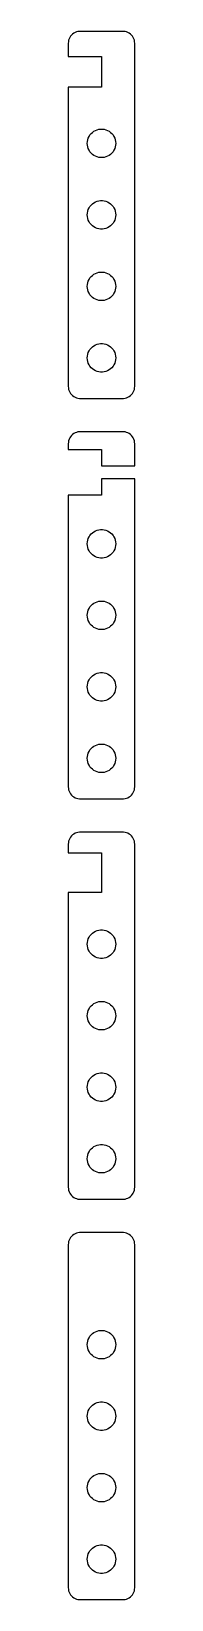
# Model space of a CAD drawing. Header units: metres. Extents: x -7 to 7, y -38 to 290.
import ezdxf

# ---------------------------------------------------------------- set-up
doc = ezdxf.new("R2010")
doc.units = ezdxf.units.M

msp = doc.modelspace()

# ---------------------------------------------------------------- linework, layer by layer
for p, q in [((-6.32242, 289.711), (-6.52254, 289.469)), ((-6.09355, 289.926), (-6.32242, 289.711)), ((-5.83955, 290.111), (-6.09355, 289.926)), ((-5.56444, 290.262), (-5.83955, 290.111)), ((-5.27254, 290.378), (-5.56444, 290.262)), ((-4.96844, 290.456), (-5.27254, 290.378)), ((-4.65697, 290.495), (-4.96844, 290.456)), ((4.65697, 290.495), (-4.65697, 290.495)), ((4.96844, 290.456), (4.65697, 290.495)), ((5.27254, 290.378), (4.96844, 290.456)), ((5.56444, 290.262), (5.27254, 290.378)), ((5.83955, 290.111), (5.56444, 290.262)), ((6.09355, 289.926), (5.83955, 290.111)), ((6.32242, 289.711), (6.09355, 289.926)), ((6.52254, 289.469), (6.32242, 289.711)), ((-6.98029, 288.313), (-7, 288)), ((-7, 288), (-7, 285.242)), ((-6.92145, 288.622), (-6.98029, 288.313)), ((-6.82443, 288.92), (-6.92145, 288.622)), ((-6.69077, 289.204), (-6.82443, 288.92)), ((-6.52254, 289.469), (-6.69077, 289.204)), ((6.69077, 289.204), (6.52254, 289.469)), ((6.82443, 288.92), (6.69077, 289.204)), ((6.92145, 288.622), (6.82443, 288.92)), ((6.98029, 288.313), (6.92145, 288.622)), ((7, 288), (6.98029, 288.313)), ((7, 216), (7, 288)), ((-7, 285.242), (0, 285.242)), ((0, 285.242), (0, 278.758)), ((0, 278.758), (-7, 278.758)), ((-7, 278.758), (-7, 216)), ((-1.27733, 269.714), (-0.927048, 269.853)), ((-0.927048, 269.853), (-0.562134, 269.947)), ((-0.562134, 269.947), (-0.18837, 269.994)), ((-0.18837, 269.994), (0.18837, 269.994)), ((0.18837, 269.994), (0.562134, 269.947)), ((0.562134, 269.947), (0.927048, 269.853)), ((0.927048, 269.853), (1.27733, 269.714)), ((-3, 267), (-2.97633, 267.376)), ((-2.97633, 266.624), (-3, 267)), ((-2.97633, 267.376), (-2.90575, 267.746)), ((-2.90575, 266.254), (-2.97633, 266.624)), ((-2.90575, 267.746), (-2.78932, 268.104)), ((-2.78932, 268.104), (-2.62891, 268.445)), ((-2.62891, 268.445), (-2.42705, 268.763)), ((-2.42705, 268.763), (-2.1869, 269.054)), ((-2.1869, 269.054), (-1.91226, 269.312)), ((-1.91226, 269.312), (-1.60747, 269.533)), ((-1.60747, 269.533), (-1.27733, 269.714)), ((1.27733, 269.714), (1.60747, 269.533)), ((1.60747, 269.533), (1.91226, 269.312)), ((1.91226, 269.312), (2.1869, 269.054)), ((2.1869, 269.054), (2.42705, 268.763)), ((2.42705, 268.763), (2.62891, 268.445)), ((2.62891, 268.445), (2.78932, 268.104)), ((2.78932, 268.104), (2.90575, 267.746)), ((2.90575, 267.746), (2.97633, 267.376)), ((2.97633, 266.624), (2.90575, 266.254)), ((2.97633, 267.376), (3, 267)), ((3, 267), (2.97633, 266.624)), ((-2.78932, 265.896), (-2.90575, 266.254)), ((-2.62891, 265.555), (-2.78932, 265.896)), ((-2.42705, 265.237), (-2.62891, 265.555)), ((-2.1869, 264.946), (-2.42705, 265.237)), ((-1.91226, 264.688), (-2.1869, 264.946)), ((-1.60747, 264.467), (-1.91226, 264.688)), ((-1.27733, 264.286), (-1.60747, 264.467)), ((-0.927048, 264.147), (-1.27733, 264.286)), ((-0.562134, 264.053), (-0.927048, 264.147)), ((-0.18837, 264.006), (-0.562134, 264.053)), ((0.18837, 264.006), (-0.18837, 264.006)), ((0.562134, 264.053), (0.18837, 264.006)), ((0.927048, 264.147), (0.562134, 264.053)), ((1.27733, 264.286), (0.927048, 264.147)), ((1.60747, 264.467), (1.27733, 264.286)), ((1.91226, 264.688), (1.60747, 264.467)), ((2.1869, 264.946), (1.91226, 264.688)), ((2.42705, 265.237), (2.1869, 264.946)), ((2.62891, 265.555), (2.42705, 265.237)), ((2.78932, 265.896), (2.62891, 265.555)), ((2.90575, 266.254), (2.78932, 265.896)), ((-2.78932, 253.104), (-2.62891, 253.445)), ((-2.62891, 253.445), (-2.42705, 253.763)), ((-2.42705, 253.763), (-2.1869, 254.054)), ((-2.1869, 254.054), (-1.91226, 254.312)), ((-1.91226, 254.312), (-1.60747, 254.533)), ((-1.60747, 254.533), (-1.27733, 254.714)), ((-1.27733, 254.714), (-0.927048, 254.853)), ((-0.927048, 254.853), (-0.562134, 254.947)), ((-0.562134, 254.947), (-0.18837, 254.994)), ((-0.18837, 254.994), (0.18837, 254.994)), ((0.18837, 254.994), (0.562134, 254.947)), ((0.562134, 254.947), (0.927048, 254.853)), ((0.927048, 254.853), (1.27733, 254.714)), ((1.27733, 254.714), (1.60747, 254.533)), ((1.60747, 254.533), (1.91226, 254.312)), ((1.91226, 254.312), (2.1869, 254.054)), ((2.1869, 254.054), (2.42705, 253.763)), ((2.42705, 253.763), (2.62891, 253.445)), ((2.62891, 253.445), (2.78932, 253.104)), ((-3, 252), (-2.97633, 252.376)), ((-2.97633, 251.624), (-3, 252)), ((-2.97633, 252.376), (-2.90575, 252.746)), ((-2.90575, 251.254), (-2.97633, 251.624)), ((-2.90575, 252.746), (-2.78932, 253.104)), ((-2.78932, 250.896), (-2.90575, 251.254)), ((-2.62891, 250.555), (-2.78932, 250.896)), ((-2.42705, 250.237), (-2.62891, 250.555)), ((-2.1869, 249.946), (-2.42705, 250.237)), ((2.42705, 250.237), (2.1869, 249.946)), ((2.62891, 250.555), (2.42705, 250.237)), ((2.78932, 250.896), (2.62891, 250.555)), ((2.78932, 253.104), (2.90575, 252.746)), ((2.90575, 251.254), (2.78932, 250.896)), ((2.90575, 252.746), (2.97633, 252.376)), ((2.97633, 251.624), (2.90575, 251.254)), ((2.97633, 252.376), (3, 252)), ((3, 252), (2.97633, 251.624)), ((-1.91226, 249.688), (-2.1869, 249.946)), ((-1.60747, 249.467), (-1.91226, 249.688)), ((-1.27733, 249.286), (-1.60747, 249.467)), ((-0.927048, 249.147), (-1.27733, 249.286)), ((-0.562134, 249.053), (-0.927048, 249.147)), ((-0.18837, 249.006), (-0.562134, 249.053)), ((0.18837, 249.006), (-0.18837, 249.006)), ((0.562134, 249.053), (0.18837, 249.006)), ((0.927048, 249.147), (0.562134, 249.053)), ((1.27733, 249.286), (0.927048, 249.147)), ((1.60747, 249.467), (1.27733, 249.286)), ((1.91226, 249.688), (1.60747, 249.467)), ((2.1869, 249.946), (1.91226, 249.688)), ((-3, 237), (-2.97633, 237.376)), ((-2.97633, 236.624), (-3, 237)), ((-2.97633, 237.376), (-2.90575, 237.746)), ((-2.90575, 237.746), (-2.78932, 238.104)), ((-2.78932, 238.104), (-2.62891, 238.445)), ((-2.62891, 238.445), (-2.42705, 238.763)), ((-2.42705, 238.763), (-2.1869, 239.054)), ((-2.1869, 239.054), (-1.91226, 239.312)), ((-1.91226, 239.312), (-1.60747, 239.533)), ((-1.60747, 239.533), (-1.27733, 239.714)), ((-1.27733, 239.714), (-0.927048, 239.853)), ((-0.927048, 239.853), (-0.562134, 239.947)), ((-0.562134, 239.947), (-0.18837, 239.994)), ((-0.18837, 239.994), (0.18837, 239.994)), ((0.18837, 239.994), (0.562134, 239.947)), ((0.562134, 239.947), (0.927048, 239.853)), ((0.927048, 239.853), (1.27733, 239.714)), ((1.27733, 239.714), (1.60747, 239.533)), ((1.60747, 239.533), (1.91226, 239.312)), ((1.91226, 239.312), (2.1869, 239.054)), ((2.1869, 239.054), (2.42705, 238.763)), ((2.42705, 238.763), (2.62891, 238.445)), ((2.62891, 238.445), (2.78932, 238.104)), ((2.78932, 238.104), (2.90575, 237.746)), ((2.90575, 237.746), (2.97633, 237.376)), ((2.97633, 237.376), (3, 237)), ((3, 237), (2.97633, 236.624)), ((-2.90575, 236.254), (-2.97633, 236.624)), ((-2.78932, 235.896), (-2.90575, 236.254)), ((-2.62891, 235.555), (-2.78932, 235.896)), ((-2.42705, 235.237), (-2.62891, 235.555)), ((-2.1869, 234.946), (-2.42705, 235.237)), ((-1.91226, 234.688), (-2.1869, 234.946)), ((-1.60747, 234.467), (-1.91226, 234.688)), ((-1.27733, 234.286), (-1.60747, 234.467)), ((-0.927048, 234.147), (-1.27733, 234.286)), ((-0.562134, 234.053), (-0.927048, 234.147)), ((-0.18837, 234.006), (-0.562134, 234.053)), ((0.18837, 234.006), (-0.18837, 234.006)), ((0.562134, 234.053), (0.18837, 234.006)), ((0.927048, 234.147), (0.562134, 234.053)), ((1.27733, 234.286), (0.927048, 234.147)), ((1.60747, 234.467), (1.27733, 234.286)), ((1.91226, 234.688), (1.60747, 234.467)), ((2.1869, 234.946), (1.91226, 234.688)), ((2.42705, 235.237), (2.1869, 234.946)), ((2.62891, 235.555), (2.42705, 235.237)), ((2.78932, 235.896), (2.62891, 235.555)), ((2.90575, 236.254), (2.78932, 235.896)), ((2.97633, 236.624), (2.90575, 236.254)), ((-2.62891, 223.445), (-2.42705, 223.763)), ((-2.42705, 223.763), (-2.1869, 224.054)), ((-2.1869, 224.054), (-1.91226, 224.312)), ((-1.91226, 224.312), (-1.60747, 224.533)), ((-1.60747, 224.533), (-1.27733, 224.714)), ((-1.27733, 224.714), (-0.927048, 224.853)), ((-0.927048, 224.853), (-0.562134, 224.947)), ((-0.562134, 224.947), (-0.18837, 224.994)), ((-0.18837, 224.994), (0.18837, 224.994)), ((0.18837, 224.994), (0.562134, 224.947)), ((0.562134, 224.947), (0.927048, 224.853)), ((0.927048, 224.853), (1.27733, 224.714)), ((1.27733, 224.714), (1.60747, 224.533)), ((1.60747, 224.533), (1.91226, 224.312)), ((1.91226, 224.312), (2.1869, 224.054)), ((2.1869, 224.054), (2.42705, 223.763)), ((2.42705, 223.763), (2.62891, 223.445)), ((-3, 222), (-2.97633, 222.376)), ((-2.97633, 221.624), (-3, 222)), ((-2.97633, 222.376), (-2.90575, 222.746)), ((-2.90575, 221.254), (-2.97633, 221.624)), ((-2.90575, 222.746), (-2.78932, 223.104)), ((-2.78932, 220.896), (-2.90575, 221.254)), ((-2.78932, 223.104), (-2.62891, 223.445)), ((-2.62891, 220.555), (-2.78932, 220.896)), ((-2.42705, 220.237), (-2.62891, 220.555)), ((2.62891, 220.555), (2.42705, 220.237)), ((2.62891, 223.445), (2.78932, 223.104)), ((2.78932, 220.896), (2.62891, 220.555)), ((2.78932, 223.104), (2.90575, 222.746)), ((2.90575, 221.254), (2.78932, 220.896)), ((2.90575, 222.746), (2.97633, 222.376)), ((2.97633, 221.624), (2.90575, 221.254)), ((2.97633, 222.376), (3, 222)), ((3, 222), (2.97633, 221.624)), ((-2.1869, 219.946), (-2.42705, 220.237)), ((-1.91226, 219.688), (-2.1869, 219.946)), ((-1.60747, 219.467), (-1.91226, 219.688)), ((-1.27733, 219.286), (-1.60747, 219.467)), ((-0.927048, 219.147), (-1.27733, 219.286)), ((-0.562134, 219.053), (-0.927048, 219.147)), ((-0.18837, 219.006), (-0.562134, 219.053)), ((0.18837, 219.006), (-0.18837, 219.006)), ((0.562134, 219.053), (0.18837, 219.006)), ((0.927048, 219.147), (0.562134, 219.053)), ((1.27733, 219.286), (0.927048, 219.147)), ((1.60747, 219.467), (1.27733, 219.286)), ((1.91226, 219.688), (1.60747, 219.467)), ((2.1869, 219.946), (1.91226, 219.688)), ((2.42705, 220.237), (2.1869, 219.946)), ((-7, 216), (-6.98029, 215.687)), ((-6.98029, 215.687), (-6.92145, 215.378)), ((-6.92145, 215.378), (-6.82443, 215.08)), ((-6.82443, 215.08), (-6.69077, 214.796)), ((-6.69077, 214.796), (-6.52254, 214.531)), ((-6.52254, 214.531), (-6.32242, 214.289)), ((-6.32242, 214.289), (-6.09355, 214.074)), ((-6.09355, 214.074), (-5.83955, 213.889)), ((-5.83955, 213.889), (-5.56444, 213.738)), ((5.56444, 213.738), (5.83955, 213.889)), ((5.83955, 213.889), (6.09355, 214.074)), ((6.09355, 214.074), (6.32242, 214.289)), ((6.32242, 214.289), (6.52254, 214.531)), ((6.52254, 214.531), (6.69077, 214.796)), ((6.69077, 214.796), (6.82443, 215.08)), ((6.82443, 215.08), (6.92145, 215.378)), ((6.92145, 215.378), (6.98029, 215.687)), ((6.98029, 215.687), (7, 216)), ((-5.56444, 213.738), (-5.27254, 213.622)), ((-5.27254, 213.622), (-4.96844, 213.544)), ((-4.96844, 213.544), (-4.65697, 213.505)), ((-4.65697, 213.505), (4.65697, 213.505)), ((4.65697, 213.505), (4.96844, 213.544)), ((4.96844, 213.544), (5.27254, 213.622)), ((5.27254, 213.622), (5.56444, 213.738)), ((-6.98029, 204.313), (-7, 204)), ((-7, 204), (-7, 202.803)), ((-6.92145, 204.622), (-6.98029, 204.313)), ((-6.82443, 204.92), (-6.92145, 204.622)), ((-6.69077, 205.204), (-6.82443, 204.92)), ((-6.52254, 205.469), (-6.69077, 205.204)), ((-6.32242, 205.711), (-6.52254, 205.469)), ((-6.09355, 205.926), (-6.32242, 205.711)), ((-5.83955, 206.111), (-6.09355, 205.926)), ((-5.56444, 206.262), (-5.83955, 206.111)), ((-5.27254, 206.378), (-5.56444, 206.262)), ((-4.96844, 206.456), (-5.27254, 206.378)), ((-4.65697, 206.495), (-4.96844, 206.456)), ((4.65697, 206.495), (-4.65697, 206.495)), ((4.96844, 206.456), (4.65697, 206.495)), ((5.27254, 206.378), (4.96844, 206.456)), ((5.56444, 206.262), (5.27254, 206.378)), ((5.83955, 206.111), (5.56444, 206.262)), ((6.09355, 205.926), (5.83955, 206.111)), ((6.32242, 205.711), (6.09355, 205.926)), ((6.52254, 205.469), (6.32242, 205.711)), ((6.69077, 205.204), (6.52254, 205.469)), ((6.82443, 204.92), (6.69077, 205.204)), ((6.92145, 204.622), (6.82443, 204.92)), ((6.98029, 204.313), (6.92145, 204.622)), ((7, 204), (6.98029, 204.313)), ((7, 199.373), (7, 204)), ((-7, 202.803), (0, 202.803)), ((0, 202.803), (0, 199.373)), ((0, 199.373), (7, 199.373)), ((7, 196.627), (0, 196.627)), ((0, 196.627), (0, 193.197)), ((7, 132), (7, 196.627)), ((0, 193.197), (-7, 193.197)), ((-7, 193.197), (-7, 132)), ((-2.78932, 184.104), (-2.62891, 184.445)), ((-2.62891, 184.445), (-2.42705, 184.763)), ((-2.42705, 184.763), (-2.1869, 185.054)), ((-2.1869, 185.054), (-1.91226, 185.312)), ((-1.91226, 185.312), (-1.60747, 185.533)), ((-1.60747, 185.533), (-1.27733, 185.714)), ((-1.27733, 185.714), (-0.927048, 185.853)), ((-0.927048, 185.853), (-0.562134, 185.947)), ((-0.562134, 185.947), (-0.18837, 185.994)), ((-0.18837, 185.994), (0.18837, 185.994)), ((0.18837, 185.994), (0.562134, 185.947)), ((0.562134, 185.947), (0.927048, 185.853)), ((0.927048, 185.853), (1.27733, 185.714)), ((1.27733, 185.714), (1.60747, 185.533)), ((1.60747, 185.533), (1.91226, 185.312)), ((1.91226, 185.312), (2.1869, 185.054)), ((2.1869, 185.054), (2.42705, 184.763)), ((2.42705, 184.763), (2.62891, 184.445)), ((2.62891, 184.445), (2.78932, 184.104)), ((-3, 183), (-2.97633, 183.376)), ((-2.97633, 182.624), (-3, 183)), ((-2.97633, 183.376), (-2.90575, 183.746)), ((-2.90575, 182.254), (-2.97633, 182.624)), ((-2.90575, 183.746), (-2.78932, 184.104)), ((-2.78932, 181.896), (-2.90575, 182.254)), ((-2.62891, 181.555), (-2.78932, 181.896)), ((-2.42705, 181.237), (-2.62891, 181.555)), ((-2.1869, 180.946), (-2.42705, 181.237)), ((-1.91226, 180.688), (-2.1869, 180.946)), ((2.1869, 180.946), (1.91226, 180.688)), ((2.42705, 181.237), (2.1869, 180.946)), ((2.62891, 181.555), (2.42705, 181.237)), ((2.78932, 181.896), (2.62891, 181.555)), ((2.78932, 184.104), (2.90575, 183.746)), ((2.90575, 182.254), (2.78932, 181.896)), ((2.90575, 183.746), (2.97633, 183.376)), ((2.97633, 182.624), (2.90575, 182.254)), ((2.97633, 183.376), (3, 183)), ((3, 183), (2.97633, 182.624)), ((-1.60747, 180.467), (-1.91226, 180.688)), ((-1.27733, 180.286), (-1.60747, 180.467)), ((-0.927048, 180.147), (-1.27733, 180.286)), ((-0.562134, 180.053), (-0.927048, 180.147)), ((-0.18837, 180.006), (-0.562134, 180.053)), ((0.18837, 180.006), (-0.18837, 180.006)), ((0.562134, 180.053), (0.18837, 180.006)), ((0.927048, 180.147), (0.562134, 180.053)), ((1.27733, 180.286), (0.927048, 180.147)), ((1.60747, 180.467), (1.27733, 180.286)), ((1.91226, 180.688), (1.60747, 180.467)), ((-3, 168), (-2.97633, 168.376)), ((-2.97633, 167.624), (-3, 168)), ((-2.97633, 168.376), (-2.90575, 168.746)), ((-2.90575, 168.746), (-2.78932, 169.104)), ((-2.78932, 169.104), (-2.62891, 169.445)), ((-2.62891, 169.445), (-2.42705, 169.763)), ((-2.42705, 169.763), (-2.1869, 170.054)), ((-2.1869, 170.054), (-1.91226, 170.312)), ((-1.91226, 170.312), (-1.60747, 170.533)), ((-1.60747, 170.533), (-1.27733, 170.714)), ((-1.27733, 170.714), (-0.927048, 170.853)), ((-0.927048, 170.853), (-0.562134, 170.947)), ((-0.562134, 170.947), (-0.18837, 170.994)), ((-0.18837, 170.994), (0.18837, 170.994)), ((0.18837, 170.994), (0.562134, 170.947)), ((0.562134, 170.947), (0.927048, 170.853)), ((0.927048, 170.853), (1.27733, 170.714)), ((1.27733, 170.714), (1.60747, 170.533)), ((1.60747, 170.533), (1.91226, 170.312)), ((1.91226, 170.312), (2.1869, 170.054)), ((2.1869, 170.054), (2.42705, 169.763)), ((2.42705, 169.763), (2.62891, 169.445)), ((2.62891, 169.445), (2.78932, 169.104)), ((2.78932, 169.104), (2.90575, 168.746)), ((2.90575, 168.746), (2.97633, 168.376)), ((2.97633, 168.376), (3, 168)), ((3, 168), (2.97633, 167.624)), ((-2.90575, 167.254), (-2.97633, 167.624)), ((-2.78932, 166.896), (-2.90575, 167.254)), ((-2.62891, 166.555), (-2.78932, 166.896)), ((-2.42705, 166.237), (-2.62891, 166.555)), ((-2.1869, 165.946), (-2.42705, 166.237)), ((-1.91226, 165.688), (-2.1869, 165.946)), ((-1.60747, 165.467), (-1.91226, 165.688)), ((-1.27733, 165.286), (-1.60747, 165.467)), ((-0.927048, 165.147), (-1.27733, 165.286)), ((-0.562134, 165.053), (-0.927048, 165.147)), ((-0.18837, 165.006), (-0.562134, 165.053)), ((0.18837, 165.006), (-0.18837, 165.006)), ((0.562134, 165.053), (0.18837, 165.006)), ((0.927048, 165.147), (0.562134, 165.053)), ((1.27733, 165.286), (0.927048, 165.147)), ((1.60747, 165.467), (1.27733, 165.286)), ((1.91226, 165.688), (1.60747, 165.467)), ((2.1869, 165.946), (1.91226, 165.688)), ((2.42705, 166.237), (2.1869, 165.946)), ((2.62891, 166.555), (2.42705, 166.237)), ((2.78932, 166.896), (2.62891, 166.555)), ((2.90575, 167.254), (2.78932, 166.896)), ((2.97633, 167.624), (2.90575, 167.254)), ((-2.62891, 154.445), (-2.42705, 154.763)), ((-2.42705, 154.763), (-2.1869, 155.054)), ((-2.1869, 155.054), (-1.91226, 155.312)), ((-1.91226, 155.312), (-1.60747, 155.533)), ((-1.60747, 155.533), (-1.27733, 155.714)), ((-1.27733, 155.714), (-0.927048, 155.853)), ((-0.927048, 155.853), (-0.562134, 155.947)), ((-0.562134, 155.947), (-0.18837, 155.994)), ((-0.18837, 155.994), (0.18837, 155.994)), ((0.18837, 155.994), (0.562134, 155.947)), ((0.562134, 155.947), (0.927048, 155.853)), ((0.927048, 155.853), (1.27733, 155.714)), ((1.27733, 155.714), (1.60747, 155.533)), ((1.60747, 155.533), (1.91226, 155.312)), ((1.91226, 155.312), (2.1869, 155.054)), ((2.1869, 155.054), (2.42705, 154.763)), ((2.42705, 154.763), (2.62891, 154.445)), ((-3, 153), (-2.97633, 153.376)), ((-2.97633, 152.624), (-3, 153)), ((-2.97633, 153.376), (-2.90575, 153.746)), ((-2.90575, 152.254), (-2.97633, 152.624)), ((-2.90575, 153.746), (-2.78932, 154.104)), ((-2.78932, 151.896), (-2.90575, 152.254)), ((-2.78932, 154.104), (-2.62891, 154.445)), ((-2.62891, 151.555), (-2.78932, 151.896)), ((-2.42705, 151.237), (-2.62891, 151.555)), ((2.62891, 151.555), (2.42705, 151.237)), ((2.62891, 154.445), (2.78932, 154.104)), ((2.78932, 151.896), (2.62891, 151.555)), ((2.78932, 154.104), (2.90575, 153.746)), ((2.90575, 152.254), (2.78932, 151.896)), ((2.90575, 153.746), (2.97633, 153.376)), ((2.97633, 152.624), (2.90575, 152.254)), ((2.97633, 153.376), (3, 153)), ((3, 153), (2.97633, 152.624)), ((-2.1869, 150.946), (-2.42705, 151.237)), ((-1.91226, 150.688), (-2.1869, 150.946)), ((-1.60747, 150.467), (-1.91226, 150.688)), ((-1.27733, 150.286), (-1.60747, 150.467)), ((-0.927048, 150.147), (-1.27733, 150.286)), ((-0.562134, 150.053), (-0.927048, 150.147)), ((-0.18837, 150.006), (-0.562134, 150.053)), ((0.18837, 150.006), (-0.18837, 150.006)), ((0.562134, 150.053), (0.18837, 150.006)), ((0.927048, 150.147), (0.562134, 150.053)), ((1.27733, 150.286), (0.927048, 150.147)), ((1.60747, 150.467), (1.27733, 150.286)), ((1.91226, 150.688), (1.60747, 150.467)), ((2.1869, 150.946), (1.91226, 150.688)), ((2.42705, 151.237), (2.1869, 150.946)), ((-3, 138), (-2.97633, 138.376)), ((-2.97633, 138.376), (-2.90575, 138.746)), ((-2.90575, 138.746), (-2.78932, 139.104)), ((-2.78932, 139.104), (-2.62891, 139.445)), ((-2.62891, 139.445), (-2.42705, 139.763)), ((-2.42705, 139.763), (-2.1869, 140.054)), ((-2.1869, 140.054), (-1.91226, 140.312)), ((-1.91226, 140.312), (-1.60747, 140.533)), ((-1.60747, 140.533), (-1.27733, 140.714)), ((-1.27733, 140.714), (-0.927048, 140.853)), ((-0.927048, 140.853), (-0.562134, 140.947)), ((-0.562134, 140.947), (-0.18837, 140.994)), ((-0.18837, 140.994), (0.18837, 140.994)), ((0.18837, 140.994), (0.562134, 140.947)), ((0.562134, 140.947), (0.927048, 140.853)), ((0.927048, 140.853), (1.27733, 140.714)), ((1.27733, 140.714), (1.60747, 140.533)), ((1.60747, 140.533), (1.91226, 140.312)), ((1.91226, 140.312), (2.1869, 140.054)), ((2.1869, 140.054), (2.42705, 139.763)), ((2.42705, 139.763), (2.62891, 139.445)), ((2.62891, 139.445), (2.78932, 139.104)), ((2.78932, 139.104), (2.90575, 138.746)), ((2.90575, 138.746), (2.97633, 138.376)), ((2.97633, 138.376), (3, 138)), ((-2.97633, 137.624), (-3, 138)), ((-2.90575, 137.254), (-2.97633, 137.624)), ((-2.78932, 136.896), (-2.90575, 137.254)), ((-2.62891, 136.555), (-2.78932, 136.896)), ((-2.42705, 136.237), (-2.62891, 136.555)), ((-2.1869, 135.946), (-2.42705, 136.237)), ((-1.91226, 135.688), (-2.1869, 135.946)), ((-1.60747, 135.467), (-1.91226, 135.688)), ((-1.27733, 135.286), (-1.60747, 135.467)), ((-0.927048, 135.147), (-1.27733, 135.286)), ((-0.562134, 135.053), (-0.927048, 135.147)), ((-0.18837, 135.006), (-0.562134, 135.053)), ((0.18837, 135.006), (-0.18837, 135.006)), ((0.562134, 135.053), (0.18837, 135.006)), ((0.927048, 135.147), (0.562134, 135.053)), ((1.27733, 135.286), (0.927048, 135.147)), ((1.60747, 135.467), (1.27733, 135.286)), ((1.91226, 135.688), (1.60747, 135.467)), ((2.1869, 135.946), (1.91226, 135.688)), ((2.42705, 136.237), (2.1869, 135.946)), ((2.62891, 136.555), (2.42705, 136.237)), ((2.78932, 136.896), (2.62891, 136.555)), ((2.90575, 137.254), (2.78932, 136.896)), ((2.97633, 137.624), (2.90575, 137.254)), ((3, 138), (2.97633, 137.624)), ((-7, 132), (-6.98029, 131.687)), ((-6.98029, 131.687), (-6.92145, 131.378)), ((6.92145, 131.378), (6.98029, 131.687)), ((6.98029, 131.687), (7, 132)), ((-6.92145, 131.378), (-6.82443, 131.08)), ((-6.82443, 131.08), (-6.69077, 130.796)), ((-6.69077, 130.796), (-6.52254, 130.531)), ((-6.52254, 130.531), (-6.32242, 130.289)), ((-6.32242, 130.289), (-6.09355, 130.074)), ((-6.09355, 130.074), (-5.83955, 129.889)), ((-5.83955, 129.889), (-5.56444, 129.738)), ((-5.56444, 129.738), (-5.27254, 129.622)), ((-5.27254, 129.622), (-4.96844, 129.544)), ((-4.96844, 129.544), (-4.65697, 129.505)), ((-4.65697, 129.505), (4.65697, 129.505)), ((4.65697, 129.505), (4.96844, 129.544)), ((4.96844, 129.544), (5.27254, 129.622)), ((5.27254, 129.622), (5.56444, 129.738)), ((5.56444, 129.738), (5.83955, 129.889)), ((5.83955, 129.889), (6.09355, 130.074)), ((6.09355, 130.074), (6.32242, 130.289)), ((6.32242, 130.289), (6.52254, 130.531)), ((6.52254, 130.531), (6.69077, 130.796)), ((6.69077, 130.796), (6.82443, 131.08)), ((6.82443, 131.08), (6.92145, 131.378)), ((-6.09355, 121.926), (-6.32242, 121.711)), ((-5.83955, 122.111), (-6.09355, 121.926)), ((-5.56444, 122.262), (-5.83955, 122.111)), ((-5.27254, 122.378), (-5.56444, 122.262)), ((-4.96844, 122.456), (-5.27254, 122.378)), ((-4.65697, 122.495), (-4.96844, 122.456)), ((4.65697, 122.495), (-4.65697, 122.495)), ((4.96844, 122.456), (4.65697, 122.495)), ((5.27254, 122.378), (4.96844, 122.456)), ((5.56444, 122.262), (5.27254, 122.378)), ((5.83955, 122.111), (5.56444, 122.262)), ((6.09355, 121.926), (5.83955, 122.111)), ((6.32242, 121.711), (6.09355, 121.926)), ((-6.98029, 120.313), (-7, 120)), ((-7, 120), (-7, 118.149)), ((-6.92145, 120.622), (-6.98029, 120.313)), ((-6.82443, 120.92), (-6.92145, 120.622)), ((-6.69077, 121.204), (-6.82443, 120.92)), ((-6.52254, 121.469), (-6.69077, 121.204)), ((-6.32242, 121.711), (-6.52254, 121.469)), ((6.52254, 121.469), (6.32242, 121.711)), ((6.69077, 121.204), (6.52254, 121.469)), ((6.82443, 120.92), (6.69077, 121.204)), ((6.92145, 120.622), (6.82443, 120.92)), ((6.98029, 120.313), (6.92145, 120.622)), ((7, 120), (6.98029, 120.313)), ((7, 48), (7, 120)), ((-7, 118.149), (0, 118.149)), ((0, 118.149), (0, 109.851)), ((0, 109.851), (-7, 109.851)), ((-7, 109.851), (-7, 48)), ((-0.562134, 101.947), (-0.18837, 101.994)), ((-0.18837, 101.994), (0.18837, 101.994)), ((0.18837, 101.994), (0.562134, 101.947)), ((-3, 99), (-2.97633, 99.376)), ((-2.97633, 98.624), (-3, 99)), ((-2.97633, 99.376), (-2.90575, 99.7461)), ((-2.90575, 99.7461), (-2.78932, 100.104)), ((-2.78932, 100.104), (-2.62891, 100.445)), ((-2.62891, 100.445), (-2.42705, 100.763)), ((-2.42705, 100.763), (-2.1869, 101.054)), ((-2.1869, 101.054), (-1.91226, 101.312)), ((-1.91226, 101.312), (-1.60747, 101.533)), ((-1.60747, 101.533), (-1.27733, 101.714)), ((-1.27733, 101.714), (-0.927048, 101.853)), ((-0.927048, 101.853), (-0.562134, 101.947)), ((0.562134, 101.947), (0.927048, 101.853)), ((0.927048, 101.853), (1.27733, 101.714)), ((1.27733, 101.714), (1.60747, 101.533)), ((1.60747, 101.533), (1.91226, 101.312)), ((1.91226, 101.312), (2.1869, 101.054)), ((2.1869, 101.054), (2.42705, 100.763)), ((2.42705, 100.763), (2.62891, 100.445)), ((2.62891, 100.445), (2.78932, 100.104)), ((2.78932, 100.104), (2.90575, 99.7461)), ((2.90575, 99.7461), (2.97633, 99.376)), ((2.97633, 99.376), (3, 99)), ((3, 99), (2.97633, 98.624)), ((-2.90575, 98.2539), (-2.97633, 98.624)), ((-2.78932, 97.8956), (-2.90575, 98.2539)), ((-2.62891, 97.5547), (-2.78932, 97.8956)), ((-2.42705, 97.2366), (-2.62891, 97.5547)), ((-2.1869, 96.9464), (-2.42705, 97.2366)), ((-1.91226, 96.6884), (-2.1869, 96.9464)), ((-1.60747, 96.467), (-1.91226, 96.6884)), ((-1.27733, 96.2855), (-1.60747, 96.467)), ((-0.927048, 96.1468), (-1.27733, 96.2855)), ((-0.562134, 96.0531), (-0.927048, 96.1468)), ((-0.18837, 96.0059), (-0.562134, 96.0531)), ((0.18837, 96.0059), (-0.18837, 96.0059)), ((0.562134, 96.0531), (0.18837, 96.0059)), ((0.927048, 96.1468), (0.562134, 96.0531)), ((1.27733, 96.2855), (0.927048, 96.1468)), ((1.60747, 96.467), (1.27733, 96.2855)), ((1.91226, 96.6884), (1.60747, 96.467)), ((2.1869, 96.9464), (1.91226, 96.6884)), ((2.42705, 97.2366), (2.1869, 96.9464)), ((2.62891, 97.5547), (2.42705, 97.2366)), ((2.78932, 97.8956), (2.62891, 97.5547)), ((2.90575, 98.2539), (2.78932, 97.8956)), ((2.97633, 98.624), (2.90575, 98.2539)), ((-2.62891, 85.4453), (-2.42705, 85.7634)), ((-2.42705, 85.7634), (-2.1869, 86.0536)), ((-2.1869, 86.0536), (-1.91226, 86.3115)), ((-1.91226, 86.3115), (-1.60747, 86.533)), ((-1.60747, 86.533), (-1.27733, 86.7145)), ((-1.27733, 86.7145), (-0.927048, 86.8532)), ((-0.927048, 86.8532), (-0.562134, 86.9469)), ((-0.562134, 86.9469), (-0.18837, 86.9941)), ((-0.18837, 86.9941), (0.18837, 86.9941)), ((0.18837, 86.9941), (0.562134, 86.9469)), ((0.562134, 86.9469), (0.927048, 86.8532)), ((0.927048, 86.8532), (1.27733, 86.7145)), ((1.27733, 86.7145), (1.60747, 86.533)), ((1.60747, 86.533), (1.91226, 86.3115)), ((1.91226, 86.3115), (2.1869, 86.0536)), ((2.1869, 86.0536), (2.42705, 85.7634)), ((2.42705, 85.7634), (2.62891, 85.4453)), ((-3, 84), (-2.97633, 84.376)), ((-2.97633, 83.624), (-3, 84)), ((-2.97633, 84.376), (-2.90575, 84.7461)), ((-2.90575, 83.2539), (-2.97633, 83.624)), ((-2.90575, 84.7461), (-2.78932, 85.1044)), ((-2.78932, 82.8956), (-2.90575, 83.2539)), ((-2.78932, 85.1044), (-2.62891, 85.4453)), ((-2.62891, 82.5547), (-2.78932, 82.8956)), ((-2.42705, 82.2366), (-2.62891, 82.5547)), ((2.62891, 82.5547), (2.42705, 82.2366)), ((2.62891, 85.4453), (2.78932, 85.1044)), ((2.78932, 82.8956), (2.62891, 82.5547)), ((2.78932, 85.1044), (2.90575, 84.7461)), ((2.90575, 83.2539), (2.78932, 82.8956)), ((2.90575, 84.7461), (2.97633, 84.376)), ((2.97633, 83.624), (2.90575, 83.2539)), ((2.97633, 84.376), (3, 84)), ((3, 84), (2.97633, 83.624)), ((-2.1869, 81.9464), (-2.42705, 82.2366)), ((-1.91226, 81.6885), (-2.1869, 81.9464)), ((-1.60747, 81.467), (-1.91226, 81.6885)), ((-1.27733, 81.2855), (-1.60747, 81.467)), ((-0.927048, 81.1468), (-1.27733, 81.2855)), ((-0.562134, 81.0531), (-0.927048, 81.1468)), ((-0.18837, 81.0059), (-0.562134, 81.0531)), ((0.18837, 81.0059), (-0.18837, 81.0059)), ((0.562134, 81.0531), (0.18837, 81.0059)), ((0.927048, 81.1468), (0.562134, 81.0531)), ((1.27733, 81.2855), (0.927048, 81.1468)), ((1.60747, 81.467), (1.27733, 81.2855)), ((1.91226, 81.6885), (1.60747, 81.467)), ((2.1869, 81.9464), (1.91226, 81.6885)), ((2.42705, 82.2366), (2.1869, 81.9464)), ((-3, 69), (-2.97633, 69.376)), ((-2.97633, 69.376), (-2.90575, 69.7461)), ((-2.90575, 69.7461), (-2.78932, 70.1044)), ((-2.78932, 70.1044), (-2.62891, 70.4453)), ((-2.62891, 70.4453), (-2.42705, 70.7634)), ((-2.42705, 70.7634), (-2.1869, 71.0536)), ((-2.1869, 71.0536), (-1.91226, 71.3116)), ((-1.91226, 71.3116), (-1.60747, 71.533)), ((-1.60747, 71.533), (-1.27733, 71.7145)), ((-1.27733, 71.7145), (-0.927048, 71.8532)), ((-0.927048, 71.8532), (-0.562134, 71.9469)), ((-0.562134, 71.9469), (-0.18837, 71.9941)), ((-0.18837, 71.9941), (0.18837, 71.9941)), ((0.18837, 71.9941), (0.562134, 71.9469)), ((0.562134, 71.9469), (0.927048, 71.8532)), ((0.927048, 71.8532), (1.27733, 71.7145)), ((1.27733, 71.7145), (1.60747, 71.533)), ((1.60747, 71.533), (1.91226, 71.3116)), ((1.91226, 71.3116), (2.1869, 71.0536)), ((2.1869, 71.0536), (2.42705, 70.7634)), ((2.42705, 70.7634), (2.62891, 70.4453)), ((2.62891, 70.4453), (2.78932, 70.1044)), ((2.78932, 70.1044), (2.90575, 69.7461)), ((2.90575, 69.7461), (2.97633, 69.376)), ((2.97633, 69.376), (3, 69)), ((-2.97633, 68.624), (-3, 69)), ((-2.90575, 68.2539), (-2.97633, 68.624)), ((-2.78932, 67.8956), (-2.90575, 68.2539)), ((-2.62891, 67.5547), (-2.78932, 67.8956)), ((-2.42705, 67.2366), (-2.62891, 67.5547)), ((-2.1869, 66.9464), (-2.42705, 67.2366)), ((-1.91226, 66.6885), (-2.1869, 66.9464)), ((-1.60747, 66.467), (-1.91226, 66.6885)), ((-1.27733, 66.2855), (-1.60747, 66.467)), ((-0.927048, 66.1468), (-1.27733, 66.2855)), ((-0.562134, 66.0531), (-0.927048, 66.1468)), ((-0.18837, 66.0059), (-0.562134, 66.0531)), ((0.18837, 66.0059), (-0.18837, 66.0059)), ((0.562134, 66.0531), (0.18837, 66.0059)), ((0.927048, 66.1468), (0.562134, 66.0531)), ((1.27733, 66.2855), (0.927048, 66.1468)), ((1.60747, 66.467), (1.27733, 66.2855)), ((1.91226, 66.6885), (1.60747, 66.467)), ((2.1869, 66.9464), (1.91226, 66.6885)), ((2.42705, 67.2366), (2.1869, 66.9464)), ((2.62891, 67.5547), (2.42705, 67.2366)), ((2.78932, 67.8956), (2.62891, 67.5547)), ((2.90575, 68.2539), (2.78932, 67.8956)), ((2.97633, 68.624), (2.90575, 68.2539)), ((3, 69), (2.97633, 68.624)), ((-2.42705, 55.7634), (-2.1869, 56.0536)), ((-2.1869, 56.0536), (-1.91226, 56.3116)), ((-1.91226, 56.3116), (-1.60747, 56.533)), ((-1.60747, 56.533), (-1.27733, 56.7145)), ((-1.27733, 56.7145), (-0.927048, 56.8532)), ((-0.927048, 56.8532), (-0.562134, 56.9469)), ((-0.562134, 56.9469), (-0.18837, 56.9941)), ((-0.18837, 56.9941), (0.18837, 56.9941)), ((0.18837, 56.9941), (0.562134, 56.9469)), ((0.562134, 56.9469), (0.927048, 56.8532)), ((0.927048, 56.8532), (1.27733, 56.7145)), ((1.27733, 56.7145), (1.60747, 56.533)), ((1.60747, 56.533), (1.91226, 56.3116)), ((1.91226, 56.3116), (2.1869, 56.0536)), ((2.1869, 56.0536), (2.42705, 55.7634)), ((-3, 54), (-2.97633, 54.376)), ((-2.97633, 53.624), (-3, 54)), ((-2.97633, 54.376), (-2.90575, 54.7461)), ((-2.90575, 53.2539), (-2.97633, 53.624)), ((-2.90575, 54.7461), (-2.78932, 55.1044)), ((-2.78932, 52.8956), (-2.90575, 53.2539)), ((-2.78932, 55.1044), (-2.62891, 55.4453)), ((-2.62891, 52.5547), (-2.78932, 52.8956)), ((-2.62891, 55.4453), (-2.42705, 55.7634)), ((2.42705, 55.7634), (2.62891, 55.4453)), ((2.62891, 55.4453), (2.78932, 55.1044)), ((2.78932, 52.8956), (2.62891, 52.5547)), ((2.78932, 55.1044), (2.90575, 54.7461)), ((2.90575, 53.2539), (2.78932, 52.8956)), ((2.90575, 54.7461), (2.97633, 54.376)), ((2.97633, 53.624), (2.90575, 53.2539)), ((2.97633, 54.376), (3, 54)), ((3, 54), (2.97633, 53.624)), ((-2.42705, 52.2366), (-2.62891, 52.5547)), ((-2.1869, 51.9464), (-2.42705, 52.2366)), ((-1.91226, 51.6885), (-2.1869, 51.9464)), ((-1.60747, 51.467), (-1.91226, 51.6885)), ((-1.27733, 51.2855), (-1.60747, 51.467)), ((-0.927048, 51.1468), (-1.27733, 51.2855)), ((-0.562134, 51.0531), (-0.927048, 51.1468)), ((-0.18837, 51.0059), (-0.562134, 51.0531)), ((0.18837, 51.0059), (-0.18837, 51.0059)), ((0.562134, 51.0531), (0.18837, 51.0059)), ((0.927048, 51.1468), (0.562134, 51.0531)), ((1.27733, 51.2855), (0.927048, 51.1468)), ((1.60747, 51.467), (1.27733, 51.2855)), ((1.91226, 51.6885), (1.60747, 51.467)), ((2.1869, 51.9464), (1.91226, 51.6885)), ((2.42705, 52.2366), (2.1869, 51.9464)), ((2.62891, 52.5547), (2.42705, 52.2366)), ((-7, 48), (-6.98029, 47.6867)), ((-6.98029, 47.6867), (-6.92145, 47.3783)), ((-6.92145, 47.3783), (-6.82443, 47.0797)), ((-6.82443, 47.0797), (-6.69077, 46.7956)), ((-6.69077, 46.7956), (-6.52254, 46.5305)), ((-6.52254, 46.5305), (-6.32242, 46.2886)), ((-6.32242, 46.2886), (-6.09355, 46.0737)), ((-6.09355, 46.0737), (-5.83955, 45.8892)), ((5.83955, 45.8892), (6.09355, 46.0737)), ((6.09355, 46.0737), (6.32242, 46.2886)), ((6.32242, 46.2886), (6.52254, 46.5305)), ((6.52254, 46.5305), (6.69077, 46.7956)), ((6.69077, 46.7956), (6.82443, 47.0797)), ((6.82443, 47.0797), (6.92145, 47.3783)), ((6.92145, 47.3783), (6.98029, 47.6867)), ((6.98029, 47.6867), (7, 48)), ((-5.83955, 45.8892), (-5.56444, 45.7379)), ((-5.56444, 45.7379), (-5.27254, 45.6224)), ((-5.27254, 45.6224), (-4.96844, 45.5443)), ((-4.96844, 45.5443), (-4.65697, 45.5049)), ((-4.65697, 45.5049), (4.65697, 45.5049)), ((4.65697, 45.5049), (4.96844, 45.5443)), ((4.96844, 45.5443), (5.27254, 45.6224)), ((5.27254, 45.6224), (5.56444, 45.7379)), ((5.56444, 45.7379), (5.83955, 45.8892)), ((-6.98029, 36.3133), (-7, 36)), ((-6.92145, 36.6217), (-6.98029, 36.3133)), ((-6.82443, 36.9203), (-6.92145, 36.6217)), ((-6.69077, 37.2044), (-6.82443, 36.9203)), ((-6.52254, 37.4695), (-6.69077, 37.2044)), ((-6.32242, 37.7114), (-6.52254, 37.4695)), ((-6.09355, 37.9263), (-6.32242, 37.7114)), ((-5.83955, 38.1108), (-6.09355, 37.9263)), ((-5.56444, 38.2621), (-5.83955, 38.1108)), ((-5.27254, 38.3776), (-5.56444, 38.2621)), ((-4.96844, 38.4557), (-5.27254, 38.3776)), ((-4.65697, 38.4951), (-4.96844, 38.4557)), ((4.65697, 38.4951), (-4.65697, 38.4951)), ((4.96844, 38.4557), (4.65697, 38.4951)), ((5.27254, 38.3776), (4.96844, 38.4557)), ((5.56444, 38.2621), (5.27254, 38.3776)), ((5.83955, 38.1108), (5.56444, 38.2621)), ((6.09355, 37.9263), (5.83955, 38.1108)), ((6.32242, 37.7114), (6.09355, 37.9263)), ((6.52254, 37.4695), (6.32242, 37.7114)), ((6.69077, 37.2044), (6.52254, 37.4695)), ((6.82443, 36.9203), (6.69077, 37.2044)), ((6.92145, 36.6217), (6.82443, 36.9203)), ((6.98029, 36.3133), (6.92145, 36.6217)), ((7, 36), (6.98029, 36.3133)), ((-7, 36), (-7, -36)), ((7, -36), (7, 36)), ((-2.62891, 16.4453), (-2.42705, 16.7634)), ((-2.42705, 16.7634), (-2.1869, 17.0536)), ((-2.1869, 17.0536), (-1.91226, 17.3115)), ((-1.91226, 17.3115), (-1.60747, 17.533)), ((-1.60747, 17.533), (-1.27733, 17.7145)), ((-1.27733, 17.7145), (-0.927048, 17.8532)), ((-0.927048, 17.8532), (-0.562134, 17.9469)), ((-0.562134, 17.9469), (-0.18837, 17.9941)), ((-0.18837, 17.9941), (0.18837, 17.9941)), ((0.18837, 17.9941), (0.562134, 17.9469)), ((0.562134, 17.9469), (0.927048, 17.8532)), ((0.927048, 17.8532), (1.27733, 17.7145)), ((1.27733, 17.7145), (1.60747, 17.533)), ((1.60747, 17.533), (1.91226, 17.3115)), ((1.91226, 17.3115), (2.1869, 17.0536)), ((2.1869, 17.0536), (2.42705, 16.7634)), ((2.42705, 16.7634), (2.62891, 16.4453)), ((-3, 15), (-2.97633, 15.376)), ((-2.97633, 14.624), (-3, 15)), ((-2.97633, 15.376), (-2.90575, 15.7461)), ((-2.90575, 14.2539), (-2.97633, 14.624)), ((-2.90575, 15.7461), (-2.78932, 16.1044)), ((-2.78932, 13.8956), (-2.90575, 14.2539)), ((-2.78932, 16.1044), (-2.62891, 16.4453)), ((-2.62891, 13.5547), (-2.78932, 13.8956)), ((-2.42705, 13.2366), (-2.62891, 13.5547)), ((-2.1869, 12.9464), (-2.42705, 13.2366)), ((2.42705, 13.2366), (2.1869, 12.9464)), ((2.62891, 13.5547), (2.42705, 13.2366)), ((2.62891, 16.4453), (2.78932, 16.1044)), ((2.78932, 13.8956), (2.62891, 13.5547)), ((2.78932, 16.1044), (2.90575, 15.7461)), ((2.90575, 14.2539), (2.78932, 13.8956)), ((2.90575, 15.7461), (2.97633, 15.376)), ((2.97633, 14.624), (2.90575, 14.2539)), ((2.97633, 15.376), (3, 15)), ((3, 15), (2.97633, 14.624)), ((-1.91226, 12.6884), (-2.1869, 12.9464)), ((-1.60747, 12.467), (-1.91226, 12.6884)), ((-1.27733, 12.2855), (-1.60747, 12.467)), ((-0.927048, 12.1468), (-1.27733, 12.2855)), ((-0.562134, 12.0531), (-0.927048, 12.1468)), ((-0.18837, 12.0059), (-0.562134, 12.0531)), ((0.18837, 12.0059), (-0.18837, 12.0059)), ((0.562134, 12.0531), (0.18837, 12.0059)), ((0.927048, 12.1468), (0.562134, 12.0531)), ((1.27733, 12.2855), (0.927048, 12.1468)), ((1.60747, 12.467), (1.27733, 12.2855)), ((1.91226, 12.6884), (1.60747, 12.467)), ((2.1869, 12.9464), (1.91226, 12.6884)), ((-3, 0), (-2.97633, 0.375992)), ((-2.97633, -0.375992), (-3, 0)), ((-2.97633, 0.375992), (-2.90575, 0.746063)), ((-2.90575, 0.746063), (-2.78932, 1.10437)), ((-2.78932, 1.10437), (-2.62891, 1.44525)), ((-2.62891, 1.44525), (-2.42705, 1.76335)), ((-2.42705, 1.76335), (-2.1869, 2.05363)), ((-2.1869, 2.05363), (-1.91226, 2.31154)), ((-1.91226, 2.31154), (-1.60747, 2.53297)), ((-1.60747, 2.53297), (-1.27733, 2.71448)), ((-1.27733, 2.71448), (-0.927048, 2.85316)), ((-0.927048, 2.85316), (-0.562134, 2.94685)), ((-0.562134, 2.94685), (-0.18837, 2.99408)), ((-0.18837, 2.99408), (0.18837, 2.99408)), ((0.18837, 2.99408), (0.562134, 2.94685)), ((0.562134, 2.94685), (0.927048, 2.85316)), ((0.927048, 2.85316), (1.27733, 2.71448)), ((1.27733, 2.71448), (1.60747, 2.53297)), ((1.60747, 2.53297), (1.91226, 2.31154)), ((1.91226, 2.31154), (2.1869, 2.05363)), ((2.1869, 2.05363), (2.42705, 1.76335)), ((2.42705, 1.76335), (2.62891, 1.44525)), ((2.62891, 1.44525), (2.78932, 1.10437)), ((2.78932, 1.10437), (2.90575, 0.746063)), ((2.90575, 0.746063), (2.97633, 0.375992)), ((2.97633, 0.375992), (3, 0)), ((3, 0), (2.97633, -0.375992)), ((-2.90575, -0.746063), (-2.97633, -0.375992)), ((-2.78932, -1.10437), (-2.90575, -0.746063)), ((-2.62891, -1.44525), (-2.78932, -1.10437)), ((-2.42705, -1.76335), (-2.62891, -1.44525)), ((-2.1869, -2.05363), (-2.42705, -1.76335)), ((-1.91226, -2.31154), (-2.1869, -2.05363)), ((-1.60747, -2.53297), (-1.91226, -2.31154)), ((-1.27733, -2.71448), (-1.60747, -2.53297)), ((-0.927048, -2.85316), (-1.27733, -2.71448)), ((-0.562134, -2.94685), (-0.927048, -2.85316)), ((-0.18837, -2.99408), (-0.562134, -2.94685)), ((0.18837, -2.99408), (-0.18837, -2.99408)), ((0.562134, -2.94685), (0.18837, -2.99408)), ((0.927048, -2.85316), (0.562134, -2.94685)), ((1.27733, -2.71448), (0.927048, -2.85316)), ((1.60747, -2.53297), (1.27733, -2.71448)), ((1.91226, -2.31154), (1.60747, -2.53297)), ((2.1869, -2.05363), (1.91226, -2.31154)), ((2.42705, -1.76335), (2.1869, -2.05363)), ((2.62891, -1.44525), (2.42705, -1.76335)), ((2.78932, -1.10437), (2.62891, -1.44525)), ((2.90575, -0.746063), (2.78932, -1.10437)), ((2.97633, -0.375992), (2.90575, -0.746063)), ((-2.42705, -13.2366), (-2.1869, -12.9464)), ((-2.1869, -12.9464), (-1.91226, -12.6884)), ((-1.91226, -12.6884), (-1.60747, -12.467)), ((-1.60747, -12.467), (-1.27733, -12.2855)), ((-1.27733, -12.2855), (-0.927048, -12.1468)), ((-0.927048, -12.1468), (-0.562134, -12.0531)), ((-0.562134, -12.0531), (-0.18837, -12.0059)), ((-0.18837, -12.0059), (0.18837, -12.0059)), ((0.18837, -12.0059), (0.562134, -12.0531)), ((0.562134, -12.0531), (0.927048, -12.1468)), ((0.927048, -12.1468), (1.27733, -12.2855)), ((1.27733, -12.2855), (1.60747, -12.467)), ((1.60747, -12.467), (1.91226, -12.6884)), ((1.91226, -12.6884), (2.1869, -12.9464)), ((2.1869, -12.9464), (2.42705, -13.2366)), ((-3, -15), (-2.97633, -14.624)), ((-2.97633, -15.376), (-3, -15)), ((-2.97633, -14.624), (-2.90575, -14.2539)), ((-2.90575, -15.7461), (-2.97633, -15.376)), ((-2.90575, -14.2539), (-2.78932, -13.8956)), ((-2.78932, -16.1044), (-2.90575, -15.7461)), ((-2.78932, -13.8956), (-2.62891, -13.5547)), ((-2.62891, -16.4453), (-2.78932, -16.1044)), ((-2.62891, -13.5547), (-2.42705, -13.2366)), ((-2.42705, -16.7634), (-2.62891, -16.4453)), ((2.42705, -13.2366), (2.62891, -13.5547)), ((2.62891, -16.4453), (2.42705, -16.7634)), ((2.62891, -13.5547), (2.78932, -13.8956)), ((2.78932, -16.1044), (2.62891, -16.4453)), ((2.78932, -13.8956), (2.90575, -14.2539)), ((2.90575, -15.7461), (2.78932, -16.1044)), ((2.90575, -14.2539), (2.97633, -14.624)), ((2.97633, -15.376), (2.90575, -15.7461)), ((2.97633, -14.624), (3, -15)), ((3, -15), (2.97633, -15.376)), ((-2.1869, -17.0536), (-2.42705, -16.7634)), ((-1.91226, -17.3115), (-2.1869, -17.0536)), ((-1.60747, -17.533), (-1.91226, -17.3115)), ((-1.27733, -17.7145), (-1.60747, -17.533)), ((-0.927048, -17.8532), (-1.27733, -17.7145)), ((-0.562134, -17.9469), (-0.927048, -17.8532)), ((-0.18837, -17.9941), (-0.562134, -17.9469)), ((0.18837, -17.9941), (-0.18837, -17.9941)), ((0.562134, -17.9469), (0.18837, -17.9941)), ((0.927048, -17.8532), (0.562134, -17.9469)), ((1.27733, -17.7145), (0.927048, -17.8532)), ((1.60747, -17.533), (1.27733, -17.7145)), ((1.91226, -17.3115), (1.60747, -17.533)), ((2.1869, -17.0536), (1.91226, -17.3115)), ((2.42705, -16.7634), (2.1869, -17.0536)), ((-2.97633, -29.624), (-2.90575, -29.2539)), ((-2.90575, -29.2539), (-2.78932, -28.8956)), ((-2.78932, -28.8956), (-2.62891, -28.5547)), ((-2.62891, -28.5547), (-2.42705, -28.2366)), ((-2.42705, -28.2366), (-2.1869, -27.9464)), ((-2.1869, -27.9464), (-1.91226, -27.6884)), ((-1.91226, -27.6884), (-1.60747, -27.467)), ((-1.60747, -27.467), (-1.27733, -27.2855)), ((-1.27733, -27.2855), (-0.927048, -27.1468)), ((-0.927048, -27.1468), (-0.562134, -27.0531)), ((-0.562134, -27.0531), (-0.18837, -27.0059)), ((-0.18837, -27.0059), (0.18837, -27.0059)), ((0.18837, -27.0059), (0.562134, -27.0531)), ((0.562134, -27.0531), (0.927048, -27.1468)), ((0.927048, -27.1468), (1.27733, -27.2855)), ((1.27733, -27.2855), (1.60747, -27.467)), ((1.60747, -27.467), (1.91226, -27.6884)), ((1.91226, -27.6884), (2.1869, -27.9464)), ((2.1869, -27.9464), (2.42705, -28.2366)), ((2.42705, -28.2366), (2.62891, -28.5547)), ((2.62891, -28.5547), (2.78932, -28.8956)), ((2.78932, -28.8956), (2.90575, -29.2539)), ((2.90575, -29.2539), (2.97633, -29.624)), ((-3, -30), (-2.97633, -29.624)), ((-2.97633, -30.376), (-3, -30)), ((-2.90575, -30.7461), (-2.97633, -30.376)), ((-2.78932, -31.1044), (-2.90575, -30.7461)), ((-2.62891, -31.4453), (-2.78932, -31.1044)), ((-2.42705, -31.7634), (-2.62891, -31.4453)), ((-2.1869, -32.0536), (-2.42705, -31.7634)), ((-1.91226, -32.3115), (-2.1869, -32.0536)), ((-1.60747, -32.533), (-1.91226, -32.3115)), ((-1.27733, -32.7145), (-1.60747, -32.533)), ((-0.927048, -32.8532), (-1.27733, -32.7145)), ((-0.562134, -32.9469), (-0.927048, -32.8532)), ((0.927048, -32.8532), (0.562134, -32.9469)), ((1.27733, -32.7145), (0.927048, -32.8532)), ((1.60747, -32.533), (1.27733, -32.7145)), ((1.91226, -32.3115), (1.60747, -32.533)), ((2.1869, -32.0536), (1.91226, -32.3115)), ((2.42705, -31.7634), (2.1869, -32.0536)), ((2.62891, -31.4453), (2.42705, -31.7634)), ((2.78932, -31.1044), (2.62891, -31.4453)), ((2.90575, -30.7461), (2.78932, -31.1044)), ((2.97633, -30.376), (2.90575, -30.7461)), ((2.97633, -29.624), (3, -30)), ((3, -30), (2.97633, -30.376)), ((-7, -36), (-6.98029, -36.3133)), ((-0.18837, -32.9941), (-0.562134, -32.9469)), ((0.18837, -32.9941), (-0.18837, -32.9941)), ((0.562134, -32.9469), (0.18837, -32.9941)), ((6.98029, -36.3133), (7, -36)), ((-6.98029, -36.3133), (-6.92145, -36.6217)), ((-6.92145, -36.6217), (-6.82443, -36.9203)), ((-6.82443, -36.9203), (-6.69077, -37.2044)), ((-6.69077, -37.2044), (-6.52254, -37.4695)), ((-6.52254, -37.4695), (-6.32242, -37.7114)), ((-6.32242, -37.7114), (-6.09355, -37.9263)), ((-6.09355, -37.9263), (-5.83955, -38.1108)), ((-5.83955, -38.1108), (-5.56444, -38.2621)), ((-5.56444, -38.2621), (-5.27254, -38.3776)), ((-5.27254, -38.3776), (-4.96844, -38.4557)), ((-4.96844, -38.4557), (-4.65697, -38.4951)), ((-4.65697, -38.4951), (4.65697, -38.4951)), ((4.65697, -38.4951), (4.96844, -38.4557)), ((4.96844, -38.4557), (5.27254, -38.3776)), ((5.27254, -38.3776), (5.56444, -38.2621)), ((5.56444, -38.2621), (5.83955, -38.1108)), ((5.83955, -38.1108), (6.09355, -37.9263)), ((6.09355, -37.9263), (6.32242, -37.7114)), ((6.32242, -37.7114), (6.52254, -37.4695)), ((6.52254, -37.4695), (6.69077, -37.2044)), ((6.69077, -37.2044), (6.82443, -36.9203)), ((6.82443, -36.9203), (6.92145, -36.6217)), ((6.92145, -36.6217), (6.98029, -36.3133))]:
    msp.add_line(p, q)

doc.saveas('drawing.dxf')
